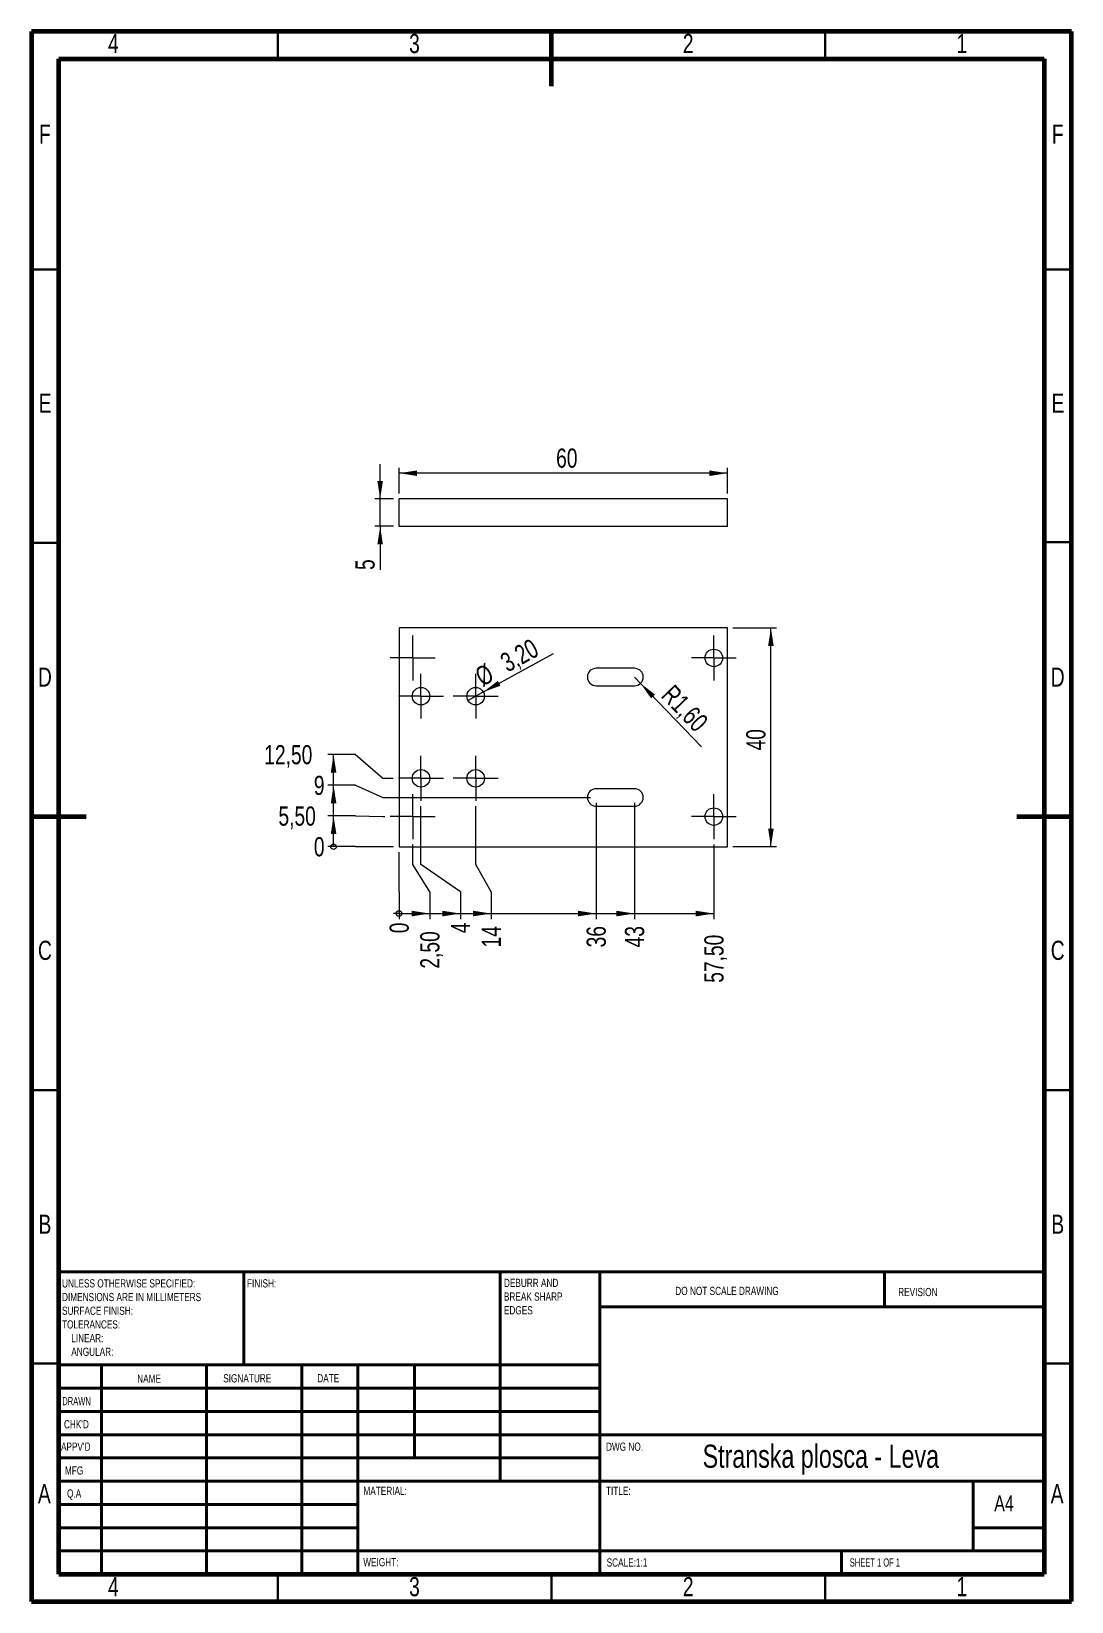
# Model space of a CAD drawing. Header units: millimetres. Extents: x 15 to 205, y 5 to 292.
import ezdxf

# ---------------------------------------------------------------- set-up
doc = ezdxf.new("R2010")
doc.units = ezdxf.units.MM
doc.styles.add('SLDTEXTSTYLE0', font='TXT', dxfattribs={"width": 0.75})
doc.styles.add('SLDTEXTSTYLE1', font='TXT', dxfattribs={"width": 0.686449})
doc.styles.add('SLDTEXTSTYLE2', font='TXT', dxfattribs={"width": 0.6875})
doc.dimstyles.new('SLDDIMSTYLE0', dxfattribs={"dimtxt": 3.5, "dimasz": 0.338667, "dimexe": 0, "dimexo": 0.0625, "dimgap": 0.875, "dimtad": 0, "dimtih": 1, "dimtoh": 1, "dimdec": 0, "dimrnd": 1e-09, "dimdsep": 46, "dimtxsty": 'SLDTEXTSTYLE0', "dimblk1": 'ORIGIN', "dimblk2": 'ORIGIN', "dimsah": 1, "dimcen": 0.09, "dimadec": 0, "dimazin": 2, "dimtfac": 1, "dimtdec": 0, "dimtofl": 0, "dimtmove": 0, "dimatfit": 3, "dimldrblk": 'ORIGIN', "dimfxl": 1, "dimfrac": 2, "dimtolj": 1, "dimtzin": 12, "dimarcsym": 0})
doc.dimstyles.new('SLDDIMSTYLE1', dxfattribs={"dimtxt": 3.5, "dimasz": 3.302, "dimexe": 0, "dimexo": 0.0625, "dimgap": 0.875, "dimtad": 0, "dimtih": 1, "dimtoh": 1, "dimrnd": 1e-09, "dimzin": 12, "dimdsep": 46, "dimtxsty": 'SLDTEXTSTYLE0', "dimsah": 1, "dimcen": 0.09, "dimadec": 0, "dimazin": 3, "dimtfac": 1, "dimtofl": 0, "dimtmove": 0, "dimatfit": 3, "dimfxl": 1, "dimfrac": 2, "dimtolj": 1, "dimtzin": 12, "dimarcsym": 0})
doc.dimstyles.new('SLDDIMSTYLE2', dxfattribs={"dimtxt": 3.5, "dimasz": 3.302, "dimexe": 0, "dimexo": 0.0625, "dimgap": 0.875, "dimtad": 1, "dimrnd": 1e-09, "dimzin": 12, "dimdsep": 46, "dimtxsty": 'SLDTEXTSTYLE0', "dimsah": 1, "dimcen": 0.09, "dimadec": 0, "dimazin": 3, "dimtfac": 1, "dimtofl": 0, "dimtmove": 0, "dimatfit": 3, "dimfxl": 1, "dimfrac": 2, "dimtolj": 1, "dimtzin": 12, "dimarcsym": 0})
doc.dimstyles.new('SLDDIMSTYLE3', dxfattribs={"dimtxt": 3.5, "dimasz": 3.302, "dimexe": 0, "dimexo": 0.0625, "dimgap": 0.875, "dimtad": 1, "dimrnd": 1e-09, "dimzin": 12, "dimdsep": 46, "dimtxsty": 'SLDTEXTSTYLE0', "dimsah": 1, "dimcen": 0, "dimadec": 0, "dimazin": 3, "dimtfac": 1, "dimtofl": 0, "dimtmove": 0, "dimatfit": 3, "dimfxl": 1, "dimfrac": 2, "dimtolj": 1, "dimtzin": 12, "dimarcsym": 0})
doc.dimstyles.new('SLDDIMSTYLE4', dxfattribs={"dimtxt": 3.5, "dimasz": 3.302, "dimexe": 0, "dimexo": 0.0625, "dimgap": 0.875, "dimtad": 1, "dimrnd": 1e-09, "dimzin": 12, "dimdsep": 46, "dimtxsty": 'SLDTEXTSTYLE0', "dimblk1": 'NONE', "dimsah": 1, "dimcen": 0, "dimadec": 0, "dimazin": 3, "dimtfac": 1, "dimtmove": 0, "dimatfit": 3, "dimldrblk": 'NONE', "dimfxl": 1, "dimfrac": 2, "dimtolj": 1, "dimtzin": 12, "dimarcsym": 0})
doc.dimstyles.new('SLDDIMSTYLE5', dxfattribs={"dimtxt": 3.5, "dimasz": 3.302, "dimexe": 0, "dimexo": 0.0625, "dimgap": 0.875, "dimtad": 1, "dimrnd": 1e-09, "dimzin": 12, "dimdsep": 46, "dimtxsty": 'SLDTEXTSTYLE0', "dimsah": 1, "dimcen": 0.09, "dimadec": 0, "dimazin": 3, "dimtfac": 1, "dimtmove": 0, "dimatfit": 0, "dimfxl": 1, "dimfrac": 2, "dimtolj": 1, "dimtzin": 12, "dimarcsym": 0})

# ---------------------------------------------------------------- blocks, each defined once
blk = doc.blocks.new('SW_NOTE_0')
at = {"color": 0, "linetype": 'Continuous', "lineweight": 0, "char_height": 1.5, "attachment_point": 1, "style": 'SLDTEXTSTYLE0'}
for s, insert in [('UNLESS OTHERWISE SPECIFIED:', (0, 1.93)), ('DIMENSIONS ARE IN MILLIMETERS', (0, -0.57)), ('TOLERANCES:', (0, -5.57)), ('SURFACE FINISH:', (0, -3.07)), ('LINEAR:', (1.69, -8.07)), ('ANGULAR:', (1.69, -10.57))]:
    blk.add_mtext(s, dxfattribs=dict(at, insert=insert))
blk = doc.blocks.new('SW_NOTE_1')
at = {"color": 0, "linetype": 'Continuous', "lineweight": 0, "char_height": 1.5, "attachment_point": 1, "style": 'SLDTEXTSTYLE0'}
for s, insert in [('DEBURR AND', (0, 1.93)), ('BREAK SHARP', (0, -0.57)), ('EDGES', (0, -3.07))]:
    blk.add_mtext(s, dxfattribs=dict(at, insert=insert))
blk = doc.blocks.new('_ORIGIN')
at = {"color": 0, "linetype": 'ByBlock', "lineweight": -2}
blk.add_line((0, 0), (-1, 0), dxfattribs=at)
blk.add_circle((0, 0), 0.5, dxfattribs=at)
blk = doc.blocks.new('_D')
at = {"color": 7, "linetype": 'Continuous', "lineweight": 0}
for p, q in [((82.15, 139.74), (82.15, 141.99)), ((82.15, 134.74), (82.15, 139.74)), ((82.15, 134.74), (82.15, 129.74))]:
    blk.add_line(p, q, dxfattribs=at)
at = {"color": 7, "linetype": 'Continuous', "lineweight": 0, "xscale": 1.016, "yscale": 1.016}
blk.add_blockref('_ORIGIN', (82.15, 130.76, 0.1), dxfattribs=at)
at = {"color": 7, "linetype": 'Continuous', "lineweight": 0, "insert": (80.42, 127.16), "char_height": 3.5, "attachment_point": 1, "rotation": 90, "style": 'SLDTEXTSTYLE0'}
blk.add_mtext('0', dxfattribs=at)
blk = doc.blocks.new('_D_1')
at = {"color": 7, "linetype": 'Continuous', "lineweight": 0}
for p, q in [((84.65, 139.74), (84.65, 143.39)), ((87.76, 134.74), (84.65, 139.74)), ((87.76, 134.74), (87.76, 129.74)), ((82.15, 130.76), (87.76, 130.76))]:
    blk.add_line(p, q, dxfattribs=at)
blk.add_solid([(87.76, 130.76), (84.46, 131.27), (84.46, 130.25)], dxfattribs=at)
at = {"color": 7, "linetype": 'Continuous', "lineweight": 0, "insert": (86.03, 120.69), "char_height": 3.5, "attachment_point": 1, "rotation": 90, "style": 'SLDTEXTSTYLE0'}
blk.add_mtext('2,50', dxfattribs=at)
blk = doc.blocks.new('_D_2')
at = {"color": 7, "linetype": 'Continuous', "lineweight": 0}
for p, q in [((86.15, 139.74), (86.15, 150.39)), ((93.37, 134.74), (86.15, 139.74)), ((93.37, 134.74), (93.37, 129.74)), ((87.76, 130.76), (93.37, 130.76))]:
    blk.add_line(p, q, dxfattribs=at)
blk.add_solid([(93.37, 130.76), (90.07, 131.27), (90.07, 130.25)], dxfattribs=at)
at = {"color": 7, "linetype": 'Continuous', "lineweight": 0, "insert": (91.64, 127.16), "char_height": 3.5, "attachment_point": 1, "rotation": 90, "style": 'SLDTEXTSTYLE0'}
blk.add_mtext('4', dxfattribs=at)
blk = doc.blocks.new('_D_3')
at = {"color": 7, "linetype": 'Continuous', "lineweight": 0}
for p, q in [((96.15, 139.74), (96.15, 150.39)), ((98.99, 134.74), (96.15, 139.74)), ((98.99, 134.74), (98.99, 129.74)), ((93.37, 130.76), (98.99, 130.76))]:
    blk.add_line(p, q, dxfattribs=at)
blk.add_solid([(98.99, 130.76), (95.68, 131.27), (95.68, 130.25)], dxfattribs=at)
at = {"color": 7, "linetype": 'Continuous', "lineweight": 0, "insert": (97.25, 124.57), "char_height": 3.5, "attachment_point": 1, "rotation": 90, "style": 'SLDTEXTSTYLE0'}
blk.add_mtext('14', dxfattribs=at)
blk = doc.blocks.new('_D_4')
at = {"color": 7, "linetype": 'Continuous', "lineweight": 0}
for p, q in [((118.15, 150.99), (118.15, 129.74)), ((98.99, 130.76), (118.15, 130.76))]:
    blk.add_line(p, q, dxfattribs=at)
blk.add_solid([(118.15, 130.76), (114.85, 131.27), (114.85, 130.25)], dxfattribs=at)
at = {"color": 7, "linetype": 'Continuous', "lineweight": 0, "insert": (116.42, 124.57), "char_height": 3.5, "attachment_point": 1, "rotation": 90, "style": 'SLDTEXTSTYLE0'}
blk.add_mtext('36', dxfattribs=at)
blk = doc.blocks.new('_D_5')
at = {"color": 7, "linetype": 'Continuous', "lineweight": 0}
for p, q in [((125.15, 150.99), (125.15, 129.74)), ((118.15, 130.76), (125.15, 130.76))]:
    blk.add_line(p, q, dxfattribs=at)
blk.add_solid([(125.15, 130.76), (121.85, 131.27), (121.85, 130.25)], dxfattribs=at)
at = {"color": 7, "linetype": 'Continuous', "lineweight": 0, "insert": (123.42, 124.57), "char_height": 3.5, "attachment_point": 1, "rotation": 90, "style": 'SLDTEXTSTYLE0'}
blk.add_mtext('43', dxfattribs=at)
blk = doc.blocks.new('_D_6')
at = {"color": 7, "linetype": 'Continuous', "lineweight": 0}
for p, q in [((139.65, 143.39), (139.65, 129.74)), ((125.15, 130.76), (139.65, 130.76))]:
    blk.add_line(p, q, dxfattribs=at)
blk.add_solid([(139.65, 130.76), (136.35, 131.27), (136.35, 130.25)], dxfattribs=at)
at = {"color": 7, "linetype": 'Continuous', "lineweight": 0, "insert": (137.92, 118.11), "char_height": 3.5, "attachment_point": 1, "rotation": 90, "style": 'SLDTEXTSTYLE0'}
blk.add_mtext('57,50', dxfattribs=at)
blk = doc.blocks.new('_D_7')
at = {"color": 7, "linetype": 'Continuous', "lineweight": 0}
for p, q in [((74.17, 142.99), (69.17, 142.99)), ((74.17, 142.99), (79.17, 142.99)), ((79.17, 142.99), (81.15, 142.99))]:
    blk.add_line(p, q, dxfattribs=at)
at = {"color": 7, "linetype": 'Continuous', "lineweight": 0, "xscale": 1.016, "yscale": 1.016}
blk.add_blockref('_ORIGIN', (70.19, 142.99, 0.1), dxfattribs=at)
at = {"color": 7, "linetype": 'Continuous', "lineweight": 0, "insert": (66.59, 144.72), "char_height": 3.5, "attachment_point": 1, "style": 'SLDTEXTSTYLE0'}
blk.add_mtext('0', dxfattribs=at)
blk = doc.blocks.new('_D_8')
at = {"color": 7, "linetype": 'Continuous', "lineweight": 0}
for p, q in [((74.17, 148.6), (69.17, 148.6)), ((70.19, 142.99), (70.19, 148.6)), ((74.17, 148.6), (79.17, 148.49)), ((79.17, 148.49), (79.55, 148.49))]:
    blk.add_line(p, q, dxfattribs=at)
blk.add_solid([(70.19, 148.6), (69.68, 145.3), (70.7, 145.3)], dxfattribs=at)
at = {"color": 7, "linetype": 'Continuous', "lineweight": 0, "insert": (60.12, 150.33), "char_height": 3.5, "attachment_point": 1, "style": 'SLDTEXTSTYLE0'}
blk.add_mtext('5,50', dxfattribs=at)
blk = doc.blocks.new('_D_9')
at = {"color": 7, "linetype": 'Continuous', "lineweight": 0}
for p, q in [((74.17, 154.21), (69.17, 154.21)), ((70.19, 148.6), (70.19, 154.21)), ((74.17, 154.21), (79.17, 151.99)), ((79.17, 151.99), (117.15, 151.99))]:
    blk.add_line(p, q, dxfattribs=at)
blk.add_solid([(70.19, 154.21), (69.68, 150.91), (70.7, 150.91)], dxfattribs=at)
at = {"color": 7, "linetype": 'Continuous', "lineweight": 0, "insert": (66.59, 155.94), "char_height": 3.5, "attachment_point": 1, "style": 'SLDTEXTSTYLE0'}
blk.add_mtext('9', dxfattribs=at)
blk = doc.blocks.new('_D_10')
at = {"color": 7, "linetype": 'Continuous', "lineweight": 0}
for p, q in [((74.17, 159.82), (69.17, 159.82)), ((70.19, 154.21), (70.19, 159.82)), ((74.17, 159.82), (79.17, 155.49)), ((79.17, 155.49), (81.05, 155.49))]:
    blk.add_line(p, q, dxfattribs=at)
blk.add_solid([(70.19, 159.82), (69.68, 156.52), (70.7, 156.52)], dxfattribs=at)
at = {"color": 7, "linetype": 'Continuous', "lineweight": 0, "insert": (57.53, 161.55), "char_height": 3.5, "attachment_point": 1, "style": 'SLDTEXTSTYLE0'}
blk.add_mtext('12,50', dxfattribs=at)
blk = doc.blocks.new('_D_11')
at = {"color": 7, "linetype": 'Continuous', "lineweight": 0}
for p, q in [((143.15, 182.99), (151.08, 182.99)), ((150.08, 142.99), (150.08, 182.99)), ((143.15, 142.99), (151.08, 142.99))]:
    blk.add_line(p, q, dxfattribs=at)
for points in [[(150.08, 182.99), (149.57, 179.68), (150.59, 179.68)], [(150.08, 142.99), (150.59, 146.29), (149.57, 146.29)]]:
    blk.add_solid(points, dxfattribs=at)
at = {"color": 7, "linetype": 'Continuous', "lineweight": 0, "insert": (145.57, 160.57), "char_height": 3.5, "attachment_point": 1, "rotation": 90, "style": 'SLDTEXTSTYLE0'}
blk.add_mtext('40', dxfattribs=at)
blk = doc.blocks.new('_D_12')
at = {"color": 7, "linetype": 'Continuous', "lineweight": 0}
for q in [(125.15, 173.99), (137.41, 161.21)]:
    blk.add_line((126.26, 172.83), q, dxfattribs=at)
blk.add_solid([(126.26, 172.83), (128.18, 170.1), (128.91, 170.8)], dxfattribs=at)
at = {"color": 7, "linetype": 'Continuous', "lineweight": 0, "insert": (132.38, 172.86), "char_height": 3.5, "attachment_point": 1, "rotation": 313.8307, "style": 'SLDTEXTSTYLE0'}
blk.add_mtext('R1,60', dxfattribs=at)
blk = doc.blocks.new('_D_13')
at = {"color": 7, "linetype": 'Continuous', "lineweight": 0}
for q in [(110.36, 178.32), (94.75, 169.71)]:
    blk.add_line((97.55, 171.26), q, dxfattribs=at)
blk.add_solid([(97.55, 171.26), (100.69, 172.41), (100.2, 173.3)], dxfattribs=at)
at = {"color": 7, "linetype": 'Continuous', "lineweight": 0, "char_height": 3.5, "attachment_point": 1, "rotation": 28.882, "style": 'SLDTEXTSTYLE0'}
for s, insert in [('3,20', (100.29, 177.85)), ('%%c', (95.69, 175.25))]:
    blk.add_mtext(s, dxfattribs=dict(at, insert=insert))
blk = doc.blocks.new('_NONE')
blk = doc.blocks.new('SW_CENTERMARKSYMBOL_0')
at = {"color": 0, "linetype": 'Continuous', "lineweight": 0}
for p, q in [((0, 2.5), (0, 4.1)), ((-2.5, 0), (-4.1, 0)), ((0, 0), (-2.5, 0)), ((0, 0), (0, 2.5)), ((0, 0), (0, -2.5)), ((0, 0), (2.5, 0)), ((2.5, 0), (4.1, 0)), ((0, -2.5), (0, -4.1))]:
    blk.add_line(p, q, dxfattribs=at)
blk = doc.blocks.new('SW_CENTERMARKSYMBOL_1')
at = {"color": 0, "linetype": 'Continuous', "lineweight": 0}
for p, q in [((0, 2.5), (0, 4.1)), ((-2.5, 0), (-4.1, 0)), ((0, 0), (-2.5, 0)), ((0, 0), (0, 2.5)), ((0, 0), (0, -2.5)), ((0, 0), (2.5, 0)), ((2.5, 0), (4.1, 0)), ((0, -2.5), (0, -4.1))]:
    blk.add_line(p, q, dxfattribs=at)
blk = doc.blocks.new('SW_CENTERMARKSYMBOL_2')
at = {"color": 0, "linetype": 'Continuous', "lineweight": 0}
for p, q in [((0, 2.5), (0, 4.1)), ((-2.5, 0), (-4.1, 0)), ((0, 0), (-2.5, 0)), ((0, 0), (0, 2.5)), ((0, 0), (0, -2.5)), ((0, 0), (2.5, 0)), ((2.5, 0), (4.1, 0)), ((0, -2.5), (0, -4.1))]:
    blk.add_line(p, q, dxfattribs=at)
blk = doc.blocks.new('SW_CENTERMARKSYMBOL_3')
at = {"color": 0, "linetype": 'Continuous', "lineweight": 0}
for p, q in [((0, 2.5), (0, 4.1)), ((-2.5, 0), (-4.1, 0)), ((0, 0), (-2.5, 0)), ((0, 0), (0, 2.5)), ((0, 0), (0, -2.5)), ((0, 0), (2.5, 0)), ((2.5, 0), (4.1, 0)), ((0, -2.5), (0, -4.1))]:
    blk.add_line(p, q, dxfattribs=at)
blk = doc.blocks.new('SW_CENTERMARKSYMBOL_4')
at = {"color": 0, "linetype": 'Continuous', "lineweight": 0}
for p, q in [((0, 2.5), (0, 4.1)), ((-2.5, 0), (-4.1, 0)), ((0, 0), (-2.5, 0)), ((0, 0), (0, 2.5)), ((0, 0), (0, -2.5)), ((0, 0), (2.5, 0)), ((2.5, 0), (4.1, 0)), ((0, -2.5), (0, -4.1))]:
    blk.add_line(p, q, dxfattribs=at)
blk = doc.blocks.new('SW_CENTERMARKSYMBOL_5')
at = {"color": 0, "linetype": 'Continuous', "lineweight": 0}
for p, q in [((0, 2.5), (0, 4.1)), ((-2.5, 0), (-4.1, 0)), ((0, 0), (-2.5, 0)), ((0, 0), (0, 2.5)), ((0, 0), (0, -2.5)), ((0, 0), (2.5, 0)), ((2.5, 0), (4.1, 0)), ((0, -2.5), (0, -4.1))]:
    blk.add_line(p, q, dxfattribs=at)
blk = doc.blocks.new('SW_CENTERMARKSYMBOL_6')
at = {"color": 0, "linetype": 'Continuous', "lineweight": 0}
for p, q in [((0, 2.5), (0, 4.1)), ((-2.5, 0), (-4.1, 0)), ((0, 0), (-2.5, 0)), ((0, 0), (0, 2.5)), ((0, 0), (0, -2.5)), ((0, 0), (2.5, 0)), ((2.5, 0), (4.1, 0)), ((0, -2.5), (0, -4.1))]:
    blk.add_line(p, q, dxfattribs=at)
blk = doc.blocks.new('SW_CENTERMARKSYMBOL_7')
at = {"color": 0, "linetype": 'Continuous', "lineweight": 0}
for p, q in [((0, 2.5), (0, 4.1)), ((-2.5, 0), (-4.1, 0)), ((0, 0), (-2.5, 0)), ((0, 0), (0, 2.5)), ((0, 0), (0, -2.5)), ((0, 0), (2.5, 0)), ((2.5, 0), (4.1, 0)), ((0, -2.5), (0, -4.1))]:
    blk.add_line(p, q, dxfattribs=at)
blk = doc.blocks.new('_D_14')
at = {"color": 7, "linetype": 'Continuous', "lineweight": 0}
for p, q in [((82.15, 207.54), (82.15, 212.25)), ((142.15, 211.25), (82.15, 211.25)), ((142.15, 207.54), (142.15, 212.25))]:
    blk.add_line(p, q, dxfattribs=at)
for points in [[(82.15, 211.25), (85.45, 210.74), (85.45, 211.75)], [(142.15, 211.25), (138.85, 211.75), (138.85, 210.74)]]:
    blk.add_solid(points, dxfattribs=at)
at = {"color": 7, "linetype": 'Continuous', "lineweight": 0, "insert": (110.84, 215.76), "char_height": 3.5, "attachment_point": 1, "style": 'SLDTEXTSTYLE0'}
blk.add_mtext('60', dxfattribs=at)
blk = doc.blocks.new('_D_15')
at = {"color": 7, "linetype": 'Continuous', "lineweight": 0}
for p, q in [((78.7, 206.54), (78.7, 212.89)), ((81.15, 206.54), (77.7, 206.54)), ((78.7, 201.54), (78.7, 206.54)), ((81.15, 201.54), (77.7, 201.54)), ((78.7, 201.54), (78.7, 193.56))]:
    blk.add_line(p, q, dxfattribs=at)
for points in [[(78.7, 206.54), (79.21, 209.84), (78.19, 209.84)], [(78.7, 201.54), (78.19, 198.23), (79.21, 198.23)]]:
    blk.add_solid(points, dxfattribs=at)
at = {"color": 7, "linetype": 'Continuous', "lineweight": 0, "insert": (74.19, 193.56), "char_height": 3.5, "attachment_point": 1, "rotation": 90, "style": 'SLDTEXTSTYLE0'}
blk.add_mtext('5', dxfattribs=at)

msp = doc.modelspace()

# ---------------------------------------------------------------- linework, layer by layer
at = {"color": 7, "linetype": 'Continuous', "lineweight": 60}
for p, q in [((205, 292), (15, 292)), ((15, 292), (15, 5)), ((110, 282), (110, 292)), ((205, 5), (205, 292)), ((20, 287), (200, 287)), ((20, 10), (20, 287)), ((200, 287), (200, 10)), ((15, 148.5), (25, 148.5)), ((195, 148.5), (205, 148.5)), ((20, 10), (200, 10)), ((15, 5), (205, 5))]:
    msp.add_line(p, q, dxfattribs=at)
at = {"color": 7, "linetype": 'Continuous', "lineweight": 30}
for p, q in [((60, 287), (60, 292)), ((160, 287), (160, 292)), ((20, 248.5), (15, 248.5)), ((200, 248.5), (205, 248.5)), ((20, 198.5), (15, 198.5)), ((200, 198.651), (205, 198.651)), ((20, 98.5), (15, 98.5)), ((200, 98.5), (205, 98.5)), ((20, 48.5), (15, 48.5)), ((200, 48.5), (205, 48.5)), ((60, 10), (60, 5)), ((110, 10), (110, 5)), ((160, 10), (160, 5))]:
    msp.add_line(p, q, dxfattribs=at)
at = {"color": 7, "linetype": 'Continuous', "lineweight": 15}
for p, q in [((142.15, 206.536), (82.15, 206.536)), ((82.15, 201.536), (82.15, 206.536)), ((142.15, 201.536), (142.15, 206.536)), ((142.15, 201.536), (82.15, 201.536)), ((142.15, 182.985), (82.15, 182.985)), ((82.15, 182.985), (82.15, 142.985)), ((142.15, 142.985), (142.15, 182.985)), ((125.15, 175.585), (118.15, 175.585)), ((118.15, 172.385), (125.15, 172.385)), ((125.15, 153.585), (118.15, 153.585)), ((118.15, 150.385), (125.15, 150.385)), ((82.15, 142.985), (142.15, 142.985))]:
    msp.add_line(p, q, dxfattribs=at)
at = {"color": 7, "linetype": 'Continuous', "lineweight": 40}
for p, q in [((20, 65.25), (200, 65.25)), ((20, 65.25), (20, 10)), ((53.8, 48.25), (53.8, 65.25)), ((100.6, 65.25), (100.6, 27)), ((118.8, 65.25), (118.8, 10)), ((170.8, 58.875), (170.8, 65.25)), ((200, 58.875), (118.8, 58.875)), ((118.8, 48.25), (20, 48.25)), ((27.8, 48.25), (27.8, 10)), ((46.991, 48.25), (46.991, 10)), ((64.399, 48.25), (64.399, 10)), ((74.6, 10), (74.6, 48.25)), ((85, 31.25), (85, 48.25)), ((118.8, 44), (20, 44)), ((118.8, 39.75), (20, 39.75)), ((200, 35.5), (20, 35.5)), ((118.8, 31.25), (20, 31.25)), ((74.6, 27), (20, 27)), ((74.6, 27), (200, 27)), ((187, 14.25), (187, 27)), ((74.6, 22.75), (20, 22.75)), ((74.6, 18.5), (20, 18.5)), ((200, 18.5), (187, 18.5)), ((20, 14.25), (200, 14.25)), ((163, 10), (163, 14.25))]:
    msp.add_line(p, q, dxfattribs=at)
at = {"color": 7, "linetype": 'Continuous', "lineweight": 15}
for centre in [(139.65, 177.485), (86.15, 170.485), (96.15, 170.485), (86.15, 155.485), (96.15, 155.485), (139.65, 148.485)]:
    msp.add_circle(centre, 1.6, dxfattribs=at)
for centre, start, end in [((118.15, 173.985), 90, 270), ((125.15, 173.985), 270, 90), ((118.15, 151.985), 90, 270), ((125.15, 151.985), 270, 90)]:
    msp.add_arc(centre, 1.6, start, end, dxfattribs=at)

# ---------------------------------------------------------------- block references
at = {"color": 7, "linetype": 'Continuous', "lineweight": 0}
for name, p in [('SW_CENTERMARKSYMBOL_3', (84.65, 177.485)), ('SW_CENTERMARKSYMBOL_0', (139.65, 177.485)), ('SW_CENTERMARKSYMBOL_5', (86.15, 170.485)), ('SW_CENTERMARKSYMBOL_4', (96.15, 170.485)), ('SW_CENTERMARKSYMBOL_7', (86.15, 155.485)), ('SW_CENTERMARKSYMBOL_6', (96.15, 155.485)), ('SW_CENTERMARKSYMBOL_2', (84.65, 148.485)), ('SW_CENTERMARKSYMBOL_1', (139.65, 148.485)), ('SW_NOTE_0', (20.594, 61.987)), ('SW_NOTE_1', (101.309, 62.069))]:
    msp.add_blockref(name, p, dxfattribs=at)

# ---------------------------------------------------------------- texts
for s, insert, char_height, attachment_point, style in [('4', (29.965, 291.538), 3.5, 2, 'SLDTEXTSTYLE0'), ('3', (84.965, 291.538), 3.5, 2, 'SLDTEXTSTYLE0'), ('2', (134.965, 291.538), 3.5, 2, 'SLDTEXTSTYLE0'), ('1', (184.965, 291.538), 3.5, 2, 'SLDTEXTSTYLE0'), ('F', (17.464, 274.979), 3.5, 2, 'SLDTEXTSTYLE0'), ('F', (202.464, 274.979), 3.5, 2, 'SLDTEXTSTYLE0'), ('E', (17.506, 225.788), 3.5, 2, 'SLDTEXTSTYLE0'), ('E', (202.506, 225.788), 3.5, 2, 'SLDTEXTSTYLE0'), ('D', (17.46, 175.729), 3.5, 2, 'SLDTEXTSTYLE0'), ('D', (202.46, 175.729), 3.5, 2, 'SLDTEXTSTYLE0'), ('C', (17.464, 125.788), 3.5, 2, 'SLDTEXTSTYLE0'), ('C', (202.464, 125.788), 3.5, 2, 'SLDTEXTSTYLE0'), ('B', (17.473, 75.729), 3.5, 2, 'SLDTEXTSTYLE0'), ('B', (202.473, 75.729), 3.5, 2, 'SLDTEXTSTYLE0'), ('FINISH:', (54.371, 63.919), 1.5, 1, 'SLDTEXTSTYLE0'), ('DO NOT SCALE DRAWING', (132.615, 62.533), 1.5, 1, 'SLDTEXTSTYLE0'), ('REVISION', (173.328, 62.335), 1.5, 1, 'SLDTEXTSTYLE0'), ('NAME', (34.322, 46.501), 1.5, 1, 'SLDTEXTSTYLE0'), ('SIGNATURE', (50.034, 46.562), 1.5, 1, 'SLDTEXTSTYLE0'), ('DATE', (67.215, 46.576), 1.5, 1, 'SLDTEXTSTYLE0'), ('DRAWN', (20.643, 42.385), 1.5, 1, 'SLDTEXTSTYLE1'), ("CHK'D", (20.939, 38.162), 1.5, 1, 'SLDTEXTSTYLE0'), ("APPV'D", (20.402, 34.066), 1.5, 1, 'SLDTEXTSTYLE0'), ('DWG NO.', (119.953, 34.066), 1.5, 1, 'SLDTEXTSTYLE0'), ('Stranska plosca - Leva', (159.198, 33.686), 4.23333, 2, 'SLDTEXTSTYLE0'), ('MFG', (21.124, 29.716), 1.5, 1, 'SLDTEXTSTYLE0'), ('A', (17.36, 26.479), 3.5, 2, 'SLDTEXTSTYLE0'), ('MATERIAL:', (75.646, 25.986), 1.5, 1, 'SLDTEXTSTYLE0'), ('TITLE:', (119.953, 25.986), 1.5, 1, 'SLDTEXTSTYLE0'), ('A', (202.36, 26.479), 3.5, 2, 'SLDTEXTSTYLE0'), ('Q.A', (21.509, 25.505), 1.5, 1, 'SLDTEXTSTYLE0'), ('A4', (190.871, 24.406), 2.9104, 1, 'SLDTEXTSTYLE0'), ('WEIGHT:', (75.618, 12.949), 1.4986, 1, 'SLDTEXTSTYLE0'), ('SCALE:1:1', (120.074, 12.9), 1.5, 1, 'SLDTEXTSTYLE0'), ('SHEET 1 OF 1', (164.478, 12.9), 1.5, 1, 'SLDTEXTSTYLE2'), ('4', (29.965, 9.479), 3.5, 2, 'SLDTEXTSTYLE0'), ('3', (84.965, 9.479), 3.5, 2, 'SLDTEXTSTYLE0'), ('2', (134.965, 9.479), 3.5, 2, 'SLDTEXTSTYLE0'), ('1', (184.965, 9.479), 3.5, 2, 'SLDTEXTSTYLE0')]:
    msp.add_mtext(s, dxfattribs=dict(at, insert=insert, char_height=char_height, attachment_point=attachment_point, style=style))

# ---------------------------------------------------------------- dimensions: what is measured, and where the dimension line sits
dim = msp.add_linear_dim(base=(82.15, 211.247), p1=(142.15, 206.536), p2=(82.15, 206.536), dimstyle='SLDDIMSTYLE2', dxfattribs=at)
dim.commit()
dim.dimension.update_dxf_attribs({"geometry": '_D_14', "text_midpoint": (113.431, 211.247), "dimtype": 160})
for base, p1, p2, dimstyle, picture, middle in [((78.7, 206.536), (82.15, 201.536), (82.15, 206.536), 'SLDDIMSTYLE5', '_D_15', (78.7, 194.857)), ((150.079, 182.985), (142.15, 142.985), (142.15, 182.985), 'SLDDIMSTYLE2', '_D_11', (150.079, 163.155))]:
    dim = msp.add_linear_dim(base=base, p1=p1, p2=p2, angle=90, dimstyle=dimstyle, dxfattribs=at)
    dim.commit()
    dim.dimension.update_dxf_attribs({"geometry": picture, "text_midpoint": middle, "dimtype": 160})
dim = msp.add_diameter_dim_2p(p1=(94.749, 169.713), p2=(97.551, 171.258), dimstyle='SLDDIMSTYLE4', dxfattribs=at)
dim.commit()
dim.dimension.update_dxf_attribs({"geometry": '_D_13', "text_midpoint": (104.429, 175.052), "dimtype": 163})
dim = msp.add_radius_dim(center=(125.15, 173.985), mpoint=(126.258, 172.831), dimstyle='SLDDIMSTYLE3', dxfattribs=at)
dim.commit()
dim.dimension.update_dxf_attribs({"geometry": '_D_12', "text_midpoint": (133.507, 165.279), "dimtype": 164})
for feature_location, offset, dtype, origin, dimstyle, picture, middle in [((82.05, 155.485, 0.1), (-12.878, 4.335), 0, (82.15, 142.985, 0.1), 'SLDDIMSTYLE1', '_D_10', (63.352, 159.821)), ((118.15, 151.985, 0.1), (-48.978, 2.224), 0, (82.15, 142.985, 0.1), 'SLDDIMSTYLE1', '_D_9', (67.878, 154.209)), ((80.55, 148.485, 0.1), (-11.378, 0.112), 0, (82.15, 142.985, 0.1), 'SLDDIMSTYLE1', '_D_8', (64.646, 148.597)), ((118.15, 151.985, 0.1), (0, -22.243), 1, (82.15, 142.985, 0.1), 'SLDDIMSTYLE1', '_D_4', (118.15, 127.157)), ((125.15, 151.985, 0.1), (0, -22.243), 1, (82.15, 142.985, 0.1), 'SLDDIMSTYLE1', '_D_5', (125.15, 127.157)), ((86.15, 151.385, 0.1), (7.224, -21.643), 1, (82.15, 142.985, 0.1), 'SLDDIMSTYLE1', '_D_2', (93.373, 128.45)), ((96.15, 151.385, 0.1), (2.835, -21.643), 1, (82.15, 142.985, 0.1), 'SLDDIMSTYLE1', '_D_3', (98.985, 127.157)), ((82.14961039, 142.985324675, 0.1), (-12.978403613, 0), 0, (82.14961039, 142.985324675, 0.1), 'SLDDIMSTYLE0', '_D_7', (67.87815118, 142.985324675)), ((84.65, 144.385, 0.1), (3.112, -14.643), 1, (82.15, 142.985, 0.1), 'SLDDIMSTYLE1', '_D_1', (87.761, 125.217)), ((139.65, 144.385, 0.1), (0, -14.643), 1, (82.15, 142.985, 0.1), 'SLDDIMSTYLE1', '_D_6', (139.65, 123.924)), ((82.14961039, 142.985324675, 0.1), (0, -13.242588086), 1, (82.14961039, 142.985324675, 0.1), 'SLDDIMSTYLE0', '_D', (82.14961039, 128.449680992))]:
    dim = msp.add_ordinate_dim(feature_location=feature_location, offset=offset, dtype=dtype, origin=origin, dimstyle=dimstyle, dxfattribs=at)
    dim.commit()
    dim.dimension.update_dxf_attribs({"geometry": picture, "text_midpoint": middle})

doc.saveas('drawing.dxf')
